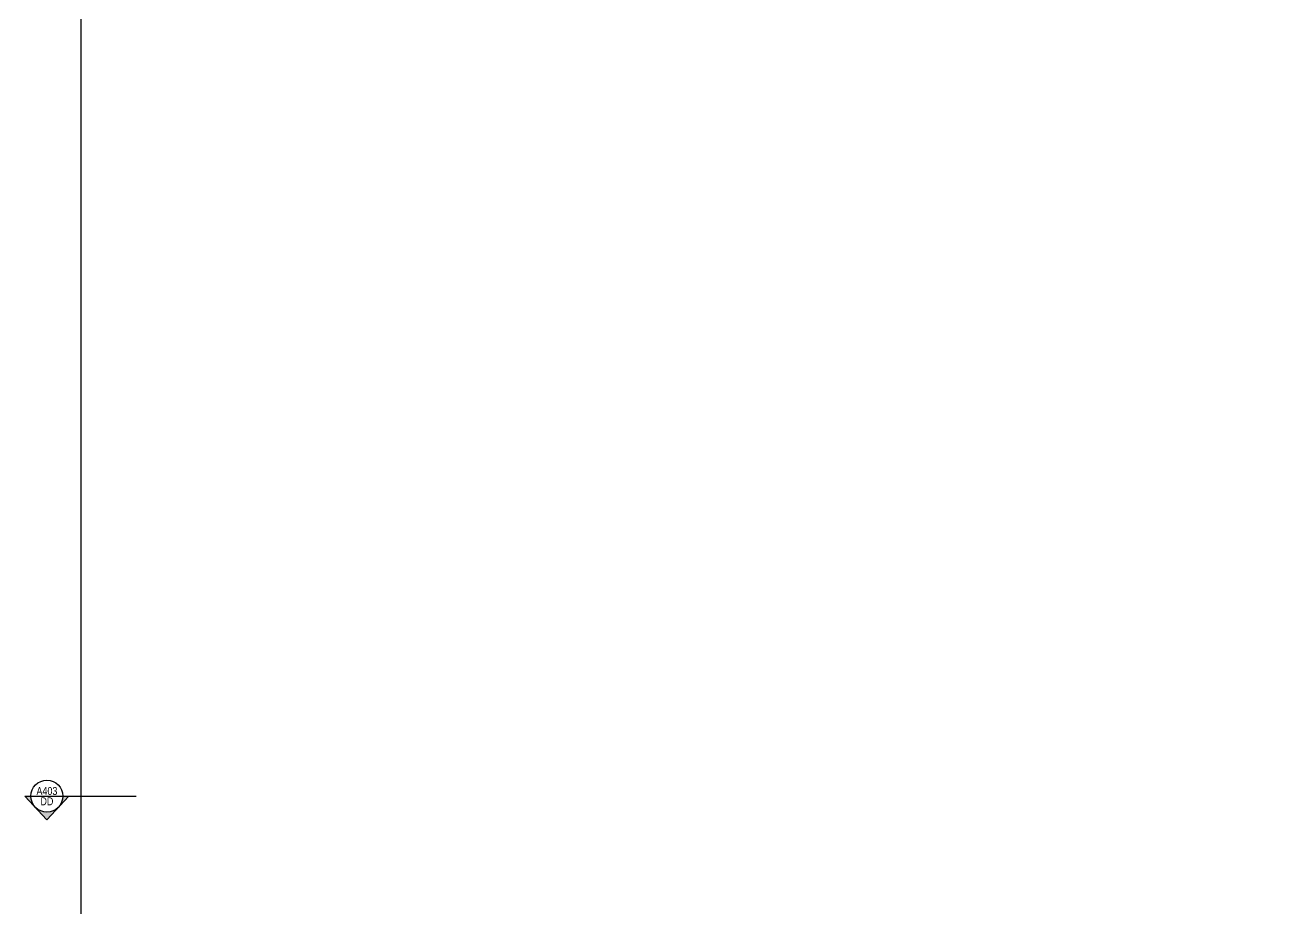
# Model space of a CAD drawing. Extents: x -1.7 to 46.3, y -159.8 to -77.2.
# Drawn here: x -0.87 to 18.64, y -115.98 to -102.19 of the extents above; entities that cross this region are included whole.
import ezdxf
from ezdxf.enums import TextEntityAlignment as Align

# ---------------------------------------------------------------- set-up
doc = ezdxf.new("R2010")
doc.units = 0
doc.header["$MEASUREMENT"] = 0
doc.header["$PDMODE"] = 35
doc.header["$PDSIZE"] = 0.3
doc.layers.get('0').update_dxf_attribs({"linetype": 'CONTINUOUS'})
doc.layers.get('DEFPOINTS').update_dxf_attribs({"linetype": 'CONTINUOUS'})
for name, color, linetype in [('60%', 7, 'CONTINUOUS'), ('A-ANNO-SECT-TAG', 7, 'CONTINUOUS'), ('Parcelle$0$N-PLOT', 5, 'CONTINUOUS'), ('S-2ND-3RD-4-5-6TH$0$N-PLOT', 5, 'CONTINUOUS')]:
    doc.layers.add(name, color=color, linetype=linetype)
doc.styles.add('A100-STEXT', font='ARIAL.TTF', dxfattribs={"height": 0.25})
doc.styles.add('BLOCK', font='ARIAL.TTF', dxfattribs={"width": 0.8, "height": 0.25})
doc.dimstyles.new('A100-DIM', dxfattribs={"dimtxt": 0.25, "dimasz": 0.2, "dimexe": 0.1, "dimexo": 0.3, "dimgap": 0.1, "dimtad": 1, "dimlfac": 100, "dimrnd": 0.5, "dimdsep": 46, "dimtxsty": 'A100-STEXT', "dimblk1": 'OBLIQUE', "dimblk2": 'OBLIQUE', "dimsah": 1, "dimcen": -0.05, "dimdle": 0.1, "dimclrd": 15, "dimclre": 15, "dimclrt": 256, "dimadec": 0, "dimazin": 0, "dimtfac": 0.28, "dimtix": 1, "dimtmove": 2, "dimatfit": 3, "dimldrblk": 'OBLIQUE', "dimfxl": 0, "dimtolj": 1, "dimarcsym": 0})

# ---------------------------------------------------------------- blocks, each defined once
blk = doc.blocks.new('_OBLIQUE')
at = {"color": 0, "linetype": 'ByBlock'}
blk.add_line((-0.5, -0.5), (0.5, 0.5), dxfattribs=at)
blk = doc.blocks.new('*D190')
at = {"layer": '60%', "color": 15, "lineweight": -2}
for p, q in [((14.103, -80.98), (17.15, -77.191)), ((17.01, -77.206), (45.002, -99.718)), ((41.94, -103.366), (44.987, -99.577))]:
    blk.add_line(p, q, dxfattribs=at)
at = {"layer": 'DEFPOINTS', "color": 0}
for p in [(13.915, -81.214), (44.924, -99.655), (41.752, -103.6)]:
    blk.add_point(p, dxfattribs=at)
at = {"layer": '60%', "color": 15, "lineweight": -2, "xscale": 0.2, "yscale": 0.2, "zscale": 0.2}
for p, rotation in [((17.088, -77.268), 141.1937093848894), ((44.924, -99.655), 321.1937093848894)]:
    blk.add_blockref('_OBLIQUE', p, dxfattribs=dict(at, rotation=rotation))
at = {"layer": '60%', "insert": (31.149, -88.284), "char_height": 0.25, "attachment_point": 5, "rotation": 321.1937, "style": 'A100-STEXT'}
blk.add_mtext('\\A1;3572', dxfattribs=at)
blk = doc.blocks.new('SCT_TAG_D')
h = blk.add_hatch(color=256)
h.paths.add_polyline_path([(0, -0.00742), (-0.00685, 0), (-0.005, 0, 0.755389), (0.00425, -0.00263), (0.00442, -0.00263)])
h.paths.add_polyline_path([(0.00442, -0.00263), (0.00425, -0.00263, 0.139348), (0.005, 0), (0.00685, 0)])
for p, q in [((-0.00685, 0), (0.00685, 0)), ((-0.00685, 0), (0, -0.00742)), ((0.00685, 0), (0, -0.00742)), ((0.00685, 0), (0.02788, 0))]:
    blk.add_line(p, q)
blk.add_circle((0, 0), 0.005)
at = {"color": 7, "style": 'BLOCK', "width": 0.8}
for tag, p in [('DWG', (0, 0.00159)), ('SCT.NO.', (0, -0.00163))]:
    blk.add_attdef(tag, text='', height=0.0025, dxfattribs=at).set_placement(p, align=Align.MIDDLE)

msp = doc.modelspace()

# ---------------------------------------------------------------- linework, layer by layer
at = {"layer": 'Parcelle$0$N-PLOT'}
msp.add_lwpolyline([(0, -138.73568), (38.90837, -138.73568, 0.41421356), (41.90837, -135.73568), (41.90837, -83.28104, 0.4229554), (38.81912, -80.28237), (0, -81.43774)], format="xyb", close=True, dxfattribs=at)
at = {"layer": 'S-2ND-3RD-4-5-6TH$0$N-PLOT'}
msp.add_lwpolyline([(0, -138.73568), (38.90837, -138.73568, 0.41421356), (41.90837, -135.73568), (41.90837, -83.28104, 0.4229554), (38.81912, -80.28237), (0, -81.43774)], format="xyb", close=True, dxfattribs=at)

# ---------------------------------------------------------------- block references
at = {"layer": 'A-ANNO-SECT-TAG', "ltscale": 4, "xscale": 50, "yscale": 50, "zscale": 50}
msp.add_blockref('SCT_TAG_D', (-0.52891, -114.23516), dxfattribs=at).add_auto_attribs({'DWG': 'A403', 'SCT.NO.': 'DD'})

# ---------------------------------------------------------------- dimensions: what is measured, and where the dimension line sits
at = {"layer": '60%'}
dim = msp.add_aligned_dim(p1=(13.91484, -81.213748), p2=(41.751696, -103.600187), distance=5.062794, dimstyle='A100-DIM', dxfattribs=at)
dim.commit()
dim.dimension.update_dxf_attribs({"geometry": '*D190', "text_midpoint": (31.148783, -88.284226)})

doc.saveas('drawing.dxf')
